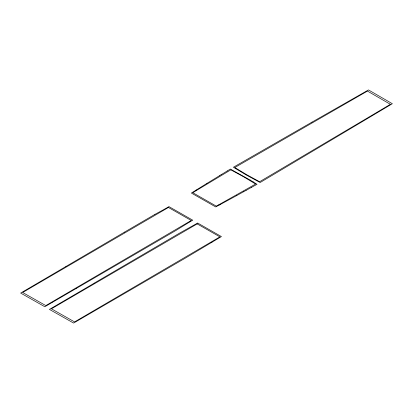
<?xml version="1.0" encoding="UTF-8"?>
<svg xmlns="http://www.w3.org/2000/svg" width="413" height="413" viewBox="0 0 413 413"><rect width="100%" height="100%" fill="white"/><g stroke="black" fill="none" stroke-linecap="round" stroke-linejoin="round"><path stroke-width="0.62" d="M52.043 302.538L44.847 306.745L20.65 293.07L65.863 266.545M94.123 283.189L180.032 232.86L197.651 223.015L221.409 236.577L185.53 258.006L73.602 323.069L49.421 309.394L94.185 283.199M311.975 122.134L368.479 89.931L392.35 103.715L387.471 106.637M196.123 190.083L191.374 193.052L215.71 206.944L219.571 204.884M196.051 190.125L197.032 189.515M197.094 189.474L206.856 183.439M196.485 190.46L192.84 192.737L216.247 206.102L219.086 204.585M196.536 190.424L230.841 169.851L243.546 176.764L255.626 184.043L219.298 204.471M206.856 183.439L219.318 175.819M387.471 106.637L260.123 182.531L246.411 175.091L233.407 167.234L311.975 122.134M221.115 174.72L219.313 175.814M164.519 209.179L166.991 207.749M167.229 207.61L168.927 206.603L192.757 220.191L189.815 221.884M221.11 174.72L227.191 170.997M164.513 209.179L154.911 214.388M227.181 170.992L230.361 169.046L250.18 180.073M52.048 302.538L76.539 288.295M76.544 288.295L175.303 230.841L189.82 221.889M154.906 214.383L124.447 232.142M124.447 232.142L65.863 266.545M251.259 187.507L257.02 184.312L253.195 181.911M211.637 242.498L211.915 242.338M251.249 187.502L246.034 190.403M246.029 190.398L243.593 191.756M243.587 191.751L236.473 195.695M236.473 195.695L220.723 204.265M218.973 204.641L219.396 204.42M219.458 204.946L220.645 204.306M250.185 180.078L253.184 181.906M368.763 117.168L259.612 181.715L246.907 174.802L234.827 167.523L367.462 91.082L390.373 104.308L368.763 117.168M197.171 223.892L51.439 308.816L74.572 321.903L219.902 236.866L197.171 223.892M168.442 207.476L22.663 292.492L45.817 305.579L191.245 220.48L168.442 207.476"/></g></svg>
